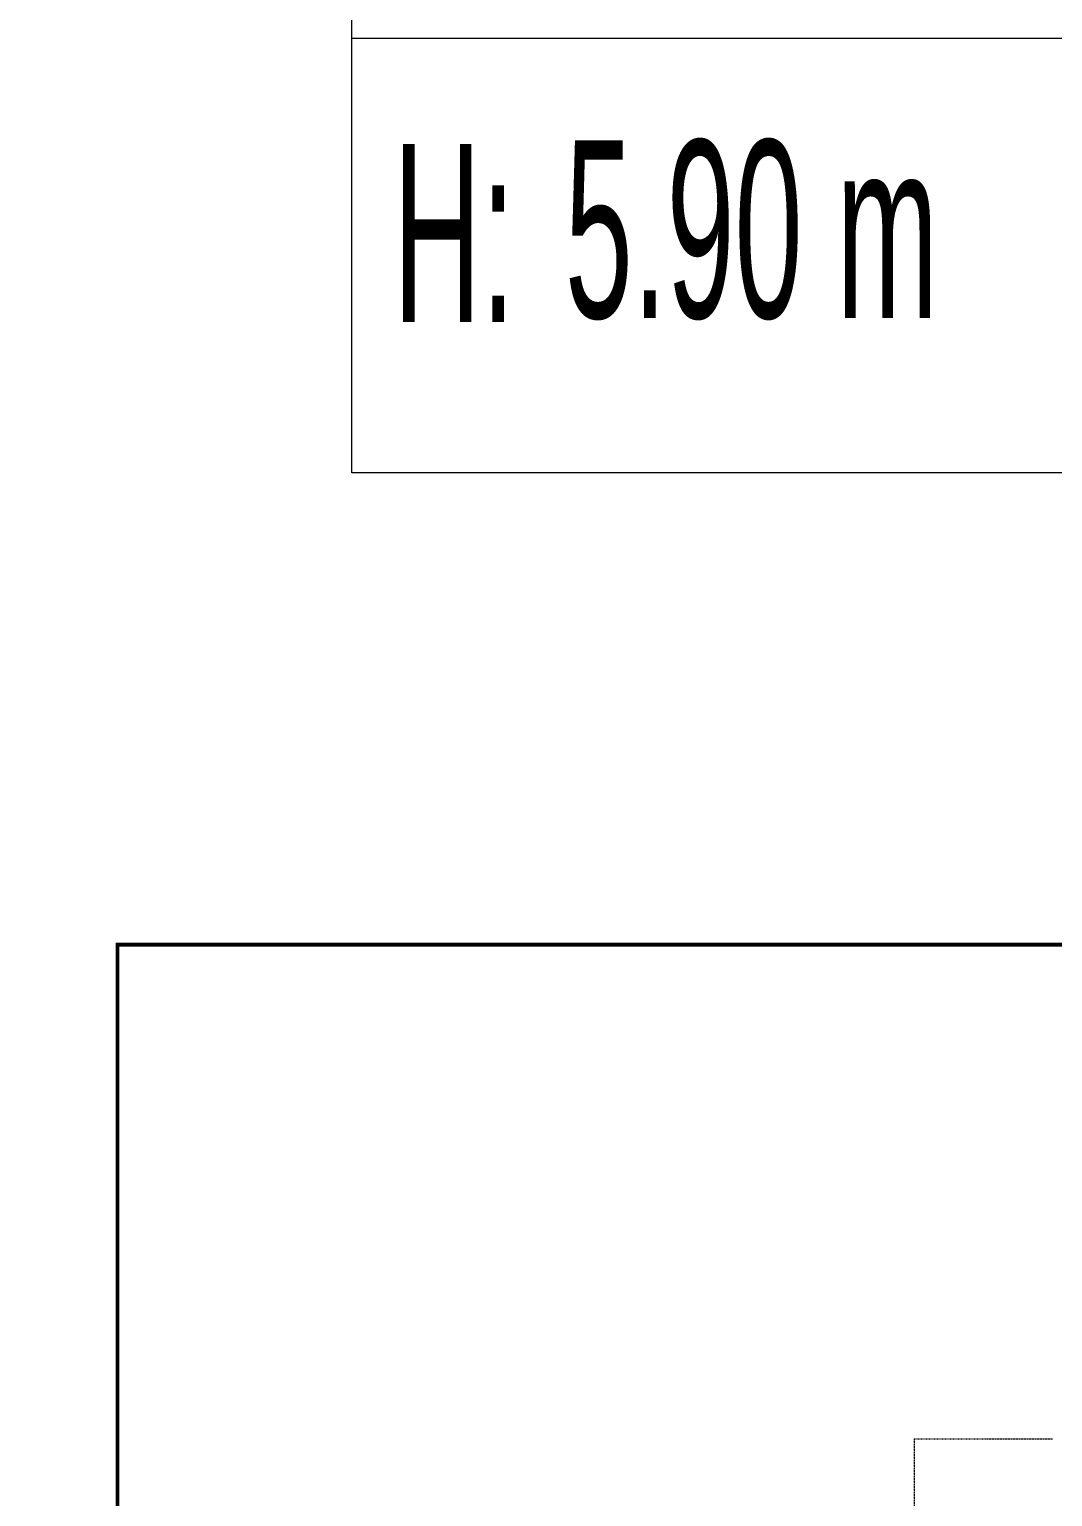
# Model space of a CAD drawing. Extents: x -1907 to 11890, y 0 to 8298.
# Drawn here: x 2395.9 to 2655.1, y 599.3 to 970.9 of the extents above; entities that cross this region are included whole.
import ezdxf
from ezdxf.enums import TextEntityAlignment as Align

# ---------------------------------------------------------------- set-up
doc = ezdxf.new("R2010")
doc.units = 0
doc.header["$MEASUREMENT"] = 0
doc.linetypes.add('DOT2', pattern=[0.125, 0, -0.125])
doc.linetypes.add('HIDDEN2', pattern=[4.7625, 3.175, -1.5875])
doc.layers.get('0').update_dxf_attribs({"color": 9, "lineweight": 9})
for name, color, linetype, lineweight in [('20', 9, 'DOT2', 9), ('21', 9, 'Continuous', 9), ('21_mahal200', 9, 'Continuous', 9), ('21_mahal200 @ 20', 9, 'Continuous', 9)]:
    doc.layers.add(name, color=color, linetype=linetype, lineweight=lineweight)
doc.styles.add('Arial', font='arial.ttf', dxfattribs={"height": 2.5})
doc.styles.add('MuuM_TEXT-STANDART', font='ARIALN.TTF')

# ---------------------------------------------------------------- blocks, each defined once
blk = doc.blocks.new('0a_roomno2')
blk.add_lwpolyline([(30, -16), (0, -16), (0, 0), (30, 0)], close=True)
blk.add_lwpolyline([(12, -10.5), (0, -10.5)])
at = {"style": 'MuuM_TEXT-STANDART', "width": 0.6}
blk.add_text('H:', height=2.25, dxfattribs=at).set_placement((0.525, -12.962), align=Align.MIDDLE_LEFT)
at = {"style": 'Arial'}
blk.add_attdef('ODANO', (0, 1.505), '', height=3, dxfattribs=at)
blk.add_attdef('MEKANADI', text='', height=3, dxfattribs=at).set_placement((0.525, -4.75), align=Align.BOTTOM_LEFT)
at = {"style": 'MuuM_TEXT-STANDART', "width": 0.6}
for tag, p in [('YER01', (15, -7)), ('TAVAN01', (20.625, -7)), ('DUVAR01', (26.25, -7)), ('YER02', (15, -10.375)), ('TAVAN02', (20.625, -10.375)), ('DUVAR02', (26.25, -10.375)), ('YER03', (15, -13.75)), ('TAVAN03', (20.625, -13.75)), ('DUVAR03', (26.25, -13.75))]:
    blk.add_attdef(tag, text='', height=2.25, dxfattribs=at).set_placement(p, align=Align.MIDDLE_CENTER)
at = {"style": 'MuuM_TEXT-STANDART'}
blk.add_attdef('M2', text='', height=2.25, dxfattribs=at).set_placement((1.323, -7.805), align=Align.MIDDLE_LEFT)
at = {"style": 'MuuM_TEXT-STANDART', "width": 0.6}
blk.add_attdef('TEMIZTAVANYUKSEKLIGI', text='', height=2.25, dxfattribs=at).set_placement((2.7, -13.162), align=Align.MIDDLE_LEFT)
blk = doc.blocks.new('*U957')
at = {"layer": '21_mahal200 @ 20'}
ref = blk.add_blockref('0a_roomno2', (2477.5, 1178.54), dxfattribs=dict(at, xscale=20, yscale=20, zscale=20))
ref.add_attrib('TEMIZTAVANYUKSEKLIGI', '5.90 m', dxfattribs={"layer": '0', "height": 45, "style": 'MuuM_TEXT-STANDART', "width": 0.6}).set_placement((2531.5, 920.3), align=Align.MIDDLE_LEFT)

msp = doc.modelspace()

# ---------------------------------------------------------------- linework, layer by layer
at = {"layer": '20'}
msp.add_lwpolyline([(1770.06, 2302.62), (1770.06, 410.87), (2620.06, 410.87), (2620.06, 613.93), (2655.06, 613.93)], dxfattribs=at)
at = {"layer": '21', "linetype": 'HIDDEN2', "ltscale": 0.1, "const_width": 1}
msp.add_lwpolyline([(2418.18, 739.09), (3248.79, 739.09), (3248.79, 331.85), (2418.18, 331.85)], close=True, dxfattribs=at)

# ---------------------------------------------------------------- block references
at = {"layer": '21_mahal200', "color": 6}
msp.add_blockref('*U957', (0, 0), dxfattribs=at)

doc.saveas('drawing.dxf')
